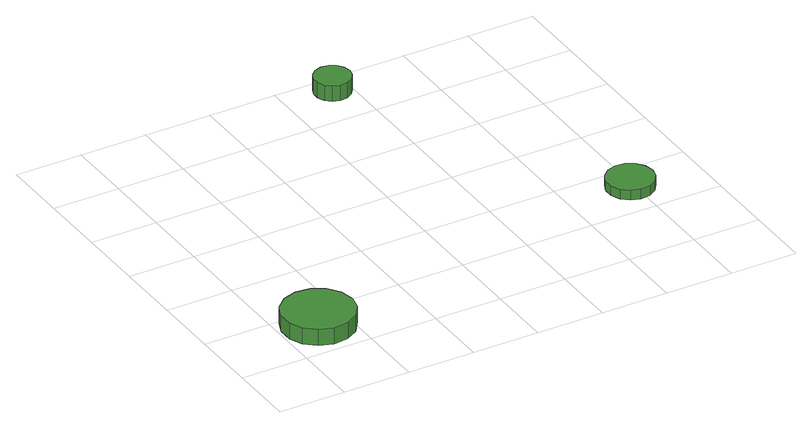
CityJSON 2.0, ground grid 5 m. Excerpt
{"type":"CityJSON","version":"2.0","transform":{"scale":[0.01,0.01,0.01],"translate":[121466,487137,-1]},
"CityObjects":{
"tree1":{"type":"SolitaryVegetationObject","attributes":{"function":"something"},"geometry":[{"type":"MultiSurface","lod":"1","boundaries":[[[0,1,2,3,4,5,6,7,8,9,10,11,12,13,14]],[[15,16,17,18,19,20,21,22,23,24,25,26,27,28,29]],[[0,29,28,1]],[[1,28,27,2]],[[2,27,26,3]],[[3,26,25,4]],[[4,25,24,5]],[[5,24,23,6]],[[6,23,22,7]],[[7,22,21,8]],[[8,21,20,9]],[[9,20,19,10]],[[10,19,18,11]],[[11,18,17,12]],[[12,17,16,13]],[[13,16,15,14]],[[14,15,29,0]]]}]},
"tree2":{"type":"SolitaryVegetationObject","attributes":{"function":"something"},"geometry":[{"type":"MultiSurface","lod":"1","boundaries":[[[30,31,32,33,34,35,36,37,38,39,40,41,42,43,44]],[[45,46,47,48,49,50,51,52,53,54,55,56,57,58,59]],[[30,59,58,31]],[[31,58,57,32]],[[32,57,56,33]],[[33,56,55,34]],[[34,55,54,35]],[[35,54,53,36]],[[36,53,52,37]],[[37,52,51,38]],[[38,51,50,39]],[[39,50,49,40]],[[40,49,48,41]],[[41,48,47,42]],[[42,47,46,43]],[[43,46,45,44]],[[44,45,59,30]]]}]},
"tree3":{"type":"SolitaryVegetationObject","attributes":{"function":"something"},"geometry":[{"type":"MultiSurface","lod":"1","boundaries":[[[60,61,62,63,64,65,66,67,68,69,70,71,72,73,74]],[[75,76,77,78,79,80,81,82,83,84,85,86,87,88,89]],[[60,89,88,61]],[[61,88,87,62]],[[62,87,86,63]],[[63,86,85,64]],[[64,85,84,65]],[[65,84,83,66]],[[66,83,82,67]],[[67,82,81,68]],[[68,81,80,69]],[[69,80,79,70]],[[70,79,78,71]],[[71,78,77,72]],[[72,77,76,73]],[[73,76,75,74]],[[74,75,89,60]]]}]}
},
"vertices":[
[546,329,188],[523,437,188],[458,526,188],[363,580,188],[254,592,188],[150,558,188],[68,485,188],[24,384,188],[24,275,188],[68,174,188],[150,101,188],[254,67,188],[363,79,188],[458,133,188],[523,222,188],[523,222,62],[458,133,62],[363,79,62],[254,67,62],[150,101,62],[68,174,62],[24,275,62],[24,384,62],[68,485,62],[150,558,62],[254,592,62],[363,580,62],[458,526,62],[523,437,62],[546,329,62],
[2000,2856,182],[1988,2910,182],[1955,2955,182],[1907,2983,182],[1851,2989,182],[1798,2972,182],[1757,2935,182],[1734,2884,182],[1734,2828,182],[1757,2777,182],[1798,2739,182],[1851,2722,182],[1907,2728,182],[1955,2756,182],[1988,2801,182],[1988,2801,63],[1955,2756,63],[1907,2728,63],[1851,2722,63],[1798,2739,63],[1757,2777,63],[1734,2828,63],[1734,2884,63],[1757,2935,63],[1798,2972,63],[1851,2989,63],[1907,2983,63],[1955,2955,63],[1988,2910,63],[2000,2856,63],
[3149,801,137],[3134,871,137],[3091,930,137],[3029,966,137],[2957,974,137],[2888,951,137],[2834,903,137],[2805,837,137],[2805,765,137],[2834,699,137],[2888,650,137],[2957,628,137],[3029,635,137],[3091,672,137],[3134,730,137],[3134,730,62],[3091,672,62],[3029,635,62],[2957,628,62],[2888,650,62],[2834,699,62],[2805,765,62],[2805,837,62],[2834,903,62],[2888,951,62],[2957,974,62],[3029,966,62],[3091,930,62],[3134,871,62],[3149,801,62]
]}
